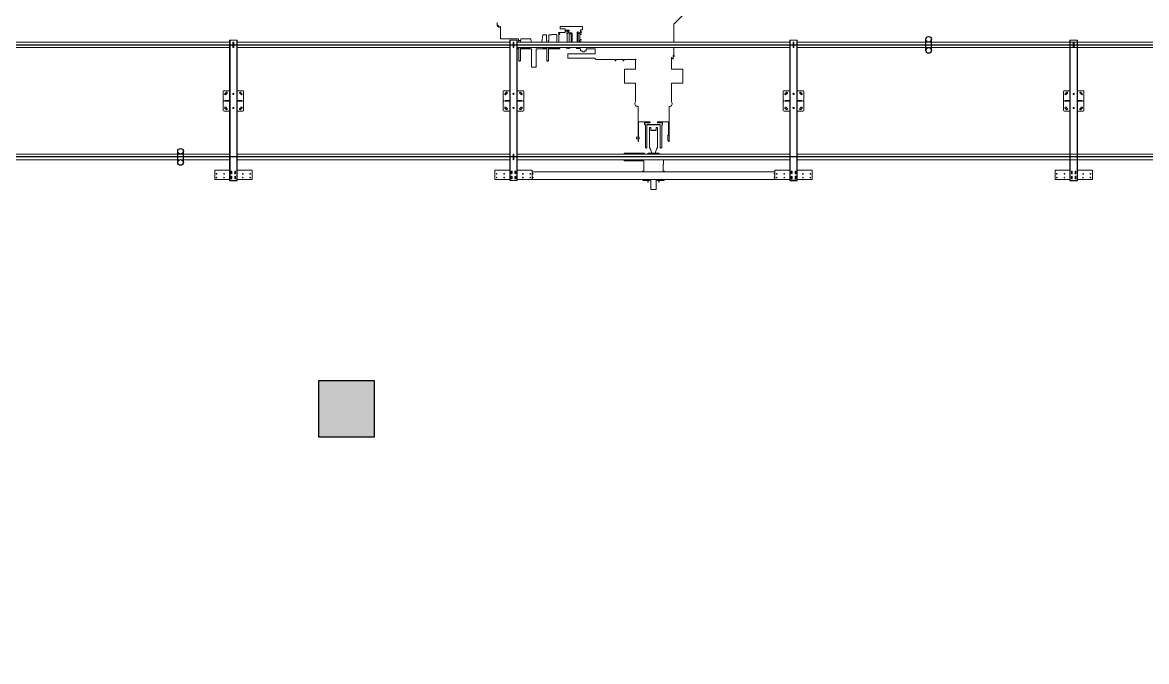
# Model space of a CAD drawing. Header units: inches. Extents: x -26985 to 86262, y -10753 to 149570.
# Drawn here: x 48959 to 60998, y 128284 to 135123 of the extents above; entities that cross this region are included whole.
import ezdxf

# ---------------------------------------------------------------- set-up
doc = ezdxf.new("R2010")
doc.units = ezdxf.units.IN
doc.header["$MEASUREMENT"] = 0
doc.linetypes.add('CENTER2', pattern=[1.125, 0.75, -0.125, 0.125, -0.125])
for name, color, linetype in [('COLUMN', 6, 'Continuous'), ('DUCT-回风中心线', 5, 'CENTER2'), ('雨水管', 7, 'Continuous')]:
    doc.layers.add(name, color=color, linetype=linetype)

# ---------------------------------------------------------------- blocks, each defined once
blk = doc.blocks.new('柱左')
at = {"layer": '雨水管'}
h = blk.add_hatch(color=256, dxfattribs=at)
h.paths.add_polyline_path([(153481, -52699), (153481, -52099), (152981, -52099), (152981, -52699)])
h.paths.add_polyline_path([(152841, -52699), (152841, -52099), (152341, -52099), (152341, -52699)])
h.paths.add_polyline_path([(144851, -52699), (144851, -52099), (144251, -52099), (144251, -52699)])
h.paths.add_polyline_path([(135251, -52099), (135251, -52699), (135851, -52699), (135851, -52099)])
h.paths.add_polyline_path([(127801, -52099), (127301, -52099), (127301, -52699), (127801, -52699)])
h.paths.add_polyline_path([(119851, -52099), (119251, -52099), (119251, -52699), (119851, -52699)])
h.paths.add_polyline_path([(119251, -62699), (119851, -62699), (119851, -62099), (119251, -62099)])
h.paths.add_polyline_path([(127801, -62099), (127301, -62099), (127301, -62699), (127801, -62699)])
h.paths.add_polyline_path([(135251, -62099), (135251, -62699), (135851, -62699), (135851, -62099)])
h.paths.add_polyline_path([(144251, -62699), (144851, -62699), (144851, -62099), (144251, -62099)])
h.paths.add_polyline_path([(152841, -62699), (152841, -62099), (152341, -62099), (152341, -62699)])
h.paths.add_polyline_path([(153481, -62099), (152981, -62099), (152981, -62699), (153481, -62699)])
h.paths.add_polyline_path([(153481, -72049), (152981, -72049), (152981, -72749), (153481, -72749)])
h.paths.add_polyline_path([(152341, -72749), (152841, -72749), (152841, -72049), (152341, -72049)])
h.paths.add_polyline_path([(144251, -72749), (144851, -72749), (144851, -72049), (144251, -72049)])
h.paths.add_polyline_path([(135251, -72749), (135851, -72749), (135851, -72049), (135251, -72049)])
h.paths.add_polyline_path([(127801, -72049), (127301, -72049), (127301, -72749), (127801, -72749)])
h.paths.add_polyline_path([(119251, -72749), (119851, -72749), (119851, -72049), (119251, -72049)])
h.paths.add_polyline_path([(119251, -84019), (119851, -84019), (119851, -83319), (119251, -83319)])
h.paths.add_polyline_path([(127801, -83319), (127301, -83319), (127301, -84019), (127801, -84019)])
h.paths.add_polyline_path([(135251, -83319), (135251, -84019), (135851, -84019), (135851, -83319)])
h.paths.add_polyline_path([(144851, -83319), (144251, -83319), (144251, -84019), (144851, -84019)])
h.paths.add_polyline_path([(152841, -83319), (152341, -83319), (152341, -84019), (152841, -84019)])
h.paths.add_polyline_path([(152981, -83619), (152981, -84019), (153581, -84019), (153581, -83619)])
h.paths.add_polyline_path([(152981, -80099), (152981, -80499), (153581, -80499), (153581, -80099)])
at = {"layer": 'COLUMN'}
blk.add_lwpolyline([(144851, -62099), (144251, -62099), (144251, -62699), (144851, -62699)], close=True, dxfattribs=at)

msp = doc.modelspace()

# ---------------------------------------------------------------- linework, layer by layer
at = {"color": 0, "linetype": 'Continuous', "lineweight": 0}
for p, q in [((55934, 135103.3), (56114, 135283.3)), ((54042, 135101.3), (54042, 135122.9)), ((54042, 135101.3), (54044, 135101.3)), ((54058.5, 135089.3), (54044, 135089.3)), ((54047.7, 135085.3), (54046, 135085.3)), ((54046, 135079.3), (54046, 135085.3)), ((54046, 135079.3), (54047.7, 135079.3)), ((54047.7, 135085.3), (54057.7, 135085.3)), ((54047.7, 135079.3), (54057.7, 135079.3)), ((54058.5, 135085.3), (54057.7, 135085.3)), ((54057.7, 135079.3), (54058.5, 135079.3)), ((54058.5, 135085.3), (54058.5, 135089.3)), ((54058.5, 135072.3), (54058.5, 135079.3)), ((54073.5, 135079.3), (54079, 135079.3)), ((54073.5, 135072.3), (54073.5, 135079.3)), ((54079, 134949.3), (54079, 135079.3)), ((54719.5, 135079.3), (54719.5, 135055.3)), ((54719.5, 135079.3), (54957, 135079.3)), ((54957, 135043.3), (54957, 135079.3)), ((55934, 135103.3), (55934, 135093.4)), ((55934, 134912.8), (55934, 135093.4)), ((54073.5, 135072.3), (54058.5, 135072.3)), ((54520.8, 134919.3), (54533.2, 134989.3)), ((54533.2, 134989.3), (54570.5, 134989.3)), ((54570.5, 134931.3), (54570.5, 134989.3)), ((54598.5, 134931.3), (54598.5, 134989.3)), ((54598.5, 134989.3), (54629.5, 134989.3)), ((54629.5, 134994.3), (54684, 134994.3)), ((54629.5, 134989.3), (54629.5, 134994.3)), ((54684, 134912.8), (54684, 134994.3)), ((54699, 135015.3), (54771, 135015.3)), ((54699, 135008.3), (54699, 135015.3)), ((54714, 135008.3), (54699, 135008.3)), ((54704, 134999.3), (54704, 135001.4)), ((54714, 134999.3), (54704, 134999.3)), ((54704, 134994.3), (54714, 134994.3)), ((54704, 134912.8), (54704, 134994.3)), ((54708.2, 135006.3), (54714, 135007.3)), ((54714, 135007.3), (54714, 135008.3)), ((54714, 134994.3), (54714, 134999.3)), ((54719.5, 135055.3), (54771, 135055.3)), ((54771, 135055.3), (54771, 135015.3)), ((54814, 135040.3), (54771, 135040.3)), ((54771, 135030.3), (54814, 135030.3)), ((54784, 135008.3), (54796.5, 135008.3)), ((54784, 135008.3), (54784, 135007.3)), ((54784, 135008.3), (54796.5, 135008.3)), ((54789.9, 135006.3), (54784, 135007.3)), ((54789.9, 135006.3), (54784, 135007.3)), ((54794, 135001.4), (54794, 134912.8)), ((54794, 135001.4), (54794, 134912.8)), ((54799, 135030.3), (54799, 135010.9)), ((54799, 135030.3), (54799, 135010.9)), ((54809, 135030.3), (54809, 135011.3)), ((54809, 135030.3), (54809, 135011.3)), ((54841, 135011.3), (54809, 135011.3)), ((54814, 135030.3), (54814, 135040.3)), ((54814, 135001.3), (54814, 134912.8)), ((54814, 135001.3), (54814, 134912.8)), ((54836, 135001.3), (54814, 135001.3)), ((54836, 134912.8), (54836, 135001.3)), ((54846, 134912.8), (54846, 135006.3)), ((54901, 134912.8), (54901, 135016.3)), ((54911, 134912.8), (54911, 135016.3)), ((54928, 135013.8), (54923.1, 135013.8)), ((54923.1, 135003.8), (54923.1, 135013.8)), ((54923.1, 135003.8), (54928.1, 135003.8)), ((54928.1, 135015.8), (54928, 135015.8)), ((54928, 135015.8), (54928, 135013.8)), ((54928, 135003.8), (54928, 135000.8)), ((54928, 135000.8), (54928.1, 135000.8)), ((54943.6, 135015.8), (54928.1, 135015.8)), ((54928.1, 135015.8), (54928.1, 135013.8)), ((54928.1, 135003.8), (54928.1, 135000.8)), ((54928.1, 135000.8), (54943.6, 135000.8)), ((54928.6, 134995.3), (54928.5, 134995.3)), ((54928.5, 134995.3), (54928.5, 134950.3)), ((54944, 134995.3), (54928.6, 134995.3)), ((54928.6, 134995.3), (54928.6, 134950.3)), ((54936, 135043.3), (54936, 135042.3)), ((54936, 135043.3), (54946, 135043.3)), ((54936, 135024.3), (54936, 135042.3)), ((54936, 135024.3), (54936, 135023.3)), ((54936, 135023.3), (54946, 135023.3)), ((54943.5, 135018.3), (54943.6, 135018.3)), ((54943.5, 135018.3), (54943.5, 135015.8)), ((54943.5, 135000.8), (54943.5, 134996.4)), ((54943.5, 134996.4), (54943.6, 134996.4)), ((54943.6, 135018.3), (54951, 135018.3)), ((54943.6, 135018.3), (54943.6, 135015.8)), ((54943.6, 135000.8), (54943.6, 134996.4)), ((54943.6, 134996.4), (54944, 134996.4)), ((54943.9, 134996.4), (54943.9, 134995.3)), ((54944, 134996.4), (54944, 134995.3)), ((54957, 135043.3), (54946, 135043.3)), ((54951, 135023.3), (54946, 135023.3)), ((54951, 135023.3), (54951, 135018.3)), ((48258, 134912.8), (51178, 134912.8)), ((48258, 134853.8), (51178, 134853.8)), ((51178, 134933.3), (51258, 134933.3)), ((51178, 134933.3), (51178, 133433.3)), ((51182, 133433.3), (51182, 134933.3)), ((51213.8, 134908.3), (51213.8, 134858.3)), ((51222.3, 134858.3), (51222.3, 134908.3)), ((51254, 134933.3), (51254, 133433.3)), ((51258, 133433.3), (51258, 134933.3)), ((51258, 134912.8), (54178, 134912.8)), ((51258, 134853.8), (54178, 134853.8)), ((54079, 134949.3), (54079, 134946.3)), ((54089, 134946.3), (54079, 134946.3)), ((54152, 134946.3), (54089, 134946.3)), ((54162, 134946.3), (54152, 134946.3)), ((54162, 134946.3), (54172, 134946.3)), ((54270.5, 134946.3), (54172, 134946.3)), ((54182, 134933.3), (54178, 134933.3)), ((54178, 134933.3), (54178, 133433.3)), ((54182, 134933.3), (54254, 134933.3)), ((54182, 133433.3), (54182, 134933.3)), ((54213.8, 134908.3), (54213.8, 134858.3)), ((54222.3, 134858.3), (54222.3, 134908.3)), ((54254, 134933.3), (54254, 133433.3)), ((54258, 134933.3), (54254, 134933.3)), ((54258, 133433.3), (54258, 134933.3)), ((54258, 134912.8), (57178, 134912.8)), ((54258, 134853.8), (57178, 134853.8)), ((54276.5, 134844.3), (54258, 134844.3)), ((54258, 134839.3), (54276.5, 134839.3)), ((54270.5, 134931.3), (54270.5, 134946.3)), ((54298.5, 134931.3), (54270.5, 134931.3)), ((54276.5, 134912.8), (54276.5, 134931.3)), ((54276.5, 134844.3), (54276.5, 134853.8)), ((54276.5, 134712.8), (54276.5, 134839.3)), ((54292.5, 134912.8), (54292.5, 134931.3)), ((54292.5, 134844.3), (54292.5, 134853.8)), ((54394, 134844.3), (54292.5, 134844.3)), ((54292.5, 134839.3), (54409.5, 134839.3)), ((54292.5, 134712.8), (54292.5, 134839.3)), ((54298.5, 134931.3), (54298.5, 134946.3)), ((54402.5, 134946.3), (54298.5, 134946.3)), ((54395.7, 134853.8), (54394, 134844.3)), ((54407.3, 134919.3), (54402.5, 134946.3)), ((54407.3, 134919.3), (54406.1, 134912.8)), ((54409.5, 134712.8), (54409.5, 134839.3)), ((54459.5, 134712.8), (54459.5, 134839.3)), ((54459.5, 134839.3), (54576.5, 134839.3)), ((54520.8, 134919.3), (54522, 134912.8)), ((54532.4, 134853.8), (54534, 134844.3)), ((54576.5, 134844.3), (54534, 134844.3)), ((54576.5, 134931.3), (54570.5, 134931.3)), ((54576.5, 134912.8), (54576.5, 134931.3)), ((54576.5, 134844.3), (54576.5, 134853.8)), ((54576.5, 134712.8), (54576.5, 134839.3)), ((54598.5, 134931.3), (54592.5, 134931.3)), ((54592.5, 134912.8), (54592.5, 134931.3)), ((54592.5, 134844.3), (54592.5, 134853.8)), ((54714, 134844.3), (54592.5, 134844.3)), ((54592.5, 134839.3), (54714, 134839.3)), ((54592.5, 134712.8), (54592.5, 134839.3)), ((54679.9, 134850.4), (54674, 134849.3)), ((54674, 134848.3), (54674, 134849.3)), ((54689, 134848.3), (54674, 134848.3)), ((54689, 134845.3), (54689, 134848.3)), ((54699, 134845.3), (54689, 134845.3)), ((54699, 134845.3), (54699, 134848.3)), ((54714, 134848.3), (54699, 134848.3)), ((54708.2, 134850.4), (54714, 134849.3)), ((54714, 134848.3), (54714, 134849.3)), ((54714, 134839.3), (54714, 134844.3)), ((54789.9, 134850.4), (54784, 134849.3)), ((54784, 134849.3), (54784, 134848.3)), ((54784, 134848.3), (54799, 134848.3)), ((54799, 134848.3), (54799, 134845.3)), ((54809, 134845.3), (54799, 134845.3)), ((54809, 134848.3), (54824, 134848.3)), ((54809, 134848.3), (54809, 134845.3)), ((54818.2, 134850.4), (54824, 134849.3)), ((54824, 134849.3), (54824, 134848.3)), ((54893.5, 134853.8), (54893.5, 134844.3)), ((54893.5, 134844.3), (54929, 134844.3)), ((54924.1, 134934.8), (54924, 134934.8)), ((54924, 134934.8), (54924, 134919.8)), ((54924, 134919.8), (54924.1, 134919.8)), ((54943.6, 134934.8), (54924.1, 134934.8)), ((54924.1, 134934.8), (54924.1, 134919.8)), ((54924.1, 134919.8), (54938.6, 134919.8)), ((54928.5, 134950.3), (54928.6, 134950.3)), ((54928.6, 134950.3), (54928.5, 134950.3)), ((54928.5, 134950.3), (54928.5, 134942.3)), ((54928.5, 134942.3), (54928.6, 134942.3)), ((54928.6, 134950.3), (54928.6, 134942.3)), ((54928.6, 134942.3), (54943.6, 134942.3)), ((54929, 134844.3), (54929, 134840.3)), ((54936.5, 134840.3), (54929, 134840.3)), ((54936.5, 134820.3), (54936.5, 134840.3)), ((54938.5, 134919.8), (54938.5, 134912.8)), ((54938.6, 134919.8), (54938.6, 134912.8)), ((54943.5, 134942.3), (54943.5, 134934.8)), ((54943.6, 134942.3), (54943.6, 134934.8)), ((54997.5, 134820.3), (54997.5, 134840.3)), ((55094, 134840.3), (54997.5, 134840.3)), ((55094, 134840.3), (55094, 134838.8)), ((55094, 134838.8), (55094, 134785.8)), ((55934, 134834.3), (55934, 134853.8)), ((55934, 134830), (55934, 134834.3)), ((57178, 133433.3), (57178, 134933.3)), ((57258, 134933.3), (57178, 134933.3)), ((57182, 134933.3), (57182, 133433.3)), ((57213.8, 134858.3), (57213.8, 134908.3)), ((57222.3, 134908.3), (57222.3, 134858.3)), ((57254, 133433.3), (57254, 134933.3)), ((57258, 134933.3), (57258, 133433.3)), ((63178, 134912.8), (57258, 134912.8)), ((63178, 134853.8), (57258, 134853.8)), ((60178, 134933.3), (60258, 134933.3)), ((60178, 134933.3), (60178, 133433.3)), ((60182, 133433.3), (60182, 134933.3)), ((60213.8, 134908.3), (60213.8, 134858.3)), ((60222.3, 134858.3), (60222.3, 134908.3)), ((60254, 134933.3), (60254, 133433.3)), ((60258, 133433.3), (60258, 134933.3)), ((54409.5, 134646.3), (54409.5, 134712.8)), ((54459.5, 134646.3), (54459.5, 134712.8)), ((54800, 134740.8), (54800, 134785.8)), ((54800, 134785.8), (55094, 134785.8)), ((55094, 134740.8), (54800, 134740.8)), ((54952, 134820.3), (54936.5, 134820.3)), ((54952, 134811.3), (54952, 134820.3)), ((54957, 134811.3), (54952, 134811.3)), ((54957, 134810.3), (54957, 134811.3)), ((54977, 134810.3), (54957, 134810.3)), ((54982, 134811.3), (54977, 134811.3)), ((54977, 134810.3), (54977, 134811.3)), ((54997.5, 134820.3), (54982, 134820.3)), ((54982, 134811.3), (54982, 134820.3)), ((55094, 134740.8), (55094, 134731.8)), ((55096, 134731.8), (55094, 134731.8)), ((55096, 134729.3), (55096, 134731.8)), ((55098.5, 134729.3), (55096, 134729.3)), ((55098.5, 134727.3), (55098.5, 134729.3)), ((55307, 134727.3), (55098.5, 134727.3)), ((55307, 134723.3), (55307, 134727.3)), ((55307, 134713.3), (55307, 134723.3)), ((55307, 134713.3), (55313, 134713.3)), ((55313, 134723.3), (55313, 134727.3)), ((55313, 134727.3), (55393, 134727.3)), ((55313, 134723.3), (55313, 134713.3)), ((55393, 134723.3), (55393, 134727.3)), ((55393, 134713.3), (55393, 134723.3)), ((55393, 134713.3), (55399, 134713.3)), ((55399, 134723.3), (55399, 134727.3)), ((55399, 134727.3), (55525.5, 134727.3)), ((55399, 134723.3), (55399, 134713.3)), ((55528, 134729.3), (55525.5, 134729.3)), ((55525.5, 134727.3), (55525.5, 134729.3)), ((55526, 134726.8), (55528, 134726.8)), ((55526, 134653.8), (55526, 134726.8)), ((55910, 134712.8), (55910, 134749.3)), ((55914, 134749.3), (55910, 134749.3)), ((55910, 134622.3), (55910, 134712.8)), ((55914, 134749.3), (55914, 134738.3)), ((55922, 134738.3), (55914, 134738.3)), ((55922, 134733.3), (55922, 134738.3)), ((55922, 134733.3), (55930, 134733.3)), ((55930, 134768.3), (55930, 134772.2)), ((55930, 134772.2), (55934, 134772.2)), ((55940, 134768.3), (55930, 134768.3)), ((55930, 134738.3), (55930, 134758.3)), ((55940, 134758.3), (55930, 134758.3)), ((55930, 134738.3), (55930, 134733.3)), ((55934, 134789.8), (55934, 134830)), ((55934, 134789.8), (55934, 134787.1)), ((55934, 134773.2), (55934, 134787.1)), ((55934, 134773.2), (55934, 134772.2)), ((55940, 134768.3), (55940, 134758.3)), ((54409.5, 134646.3), (54459.5, 134646.3)), ((55455.5, 134622.3), (55405.5, 134622.3)), ((55405.5, 134618.3), (55405.5, 134622.3)), ((55405.5, 134478.3), (55405.5, 134618.3)), ((55455.5, 134622.3), (55526, 134622.3)), ((55526, 134622.3), (55526, 134653.8)), ((55980.5, 134622.3), (55910, 134622.3)), ((55980.5, 134622.3), (56030.5, 134622.3)), ((56030.5, 134618.3), (56030.5, 134622.3)), ((56030.5, 134478.3), (56030.5, 134618.3)), ((55405.5, 134474.3), (55405.5, 134478.3)), ((55405.5, 134474.3), (55455.5, 134474.3)), ((55515.5, 134474.3), (55455.5, 134474.3)), ((55515.5, 134474.3), (55526, 134474.3)), ((55526, 134273.7), (55526, 134474.3)), ((55910, 134273.7), (55910, 134474.3)), ((55910, 134474.3), (55980.5, 134474.3)), ((56030.5, 134474.3), (55980.5, 134474.3)), ((56030.5, 134474.3), (56030.5, 134478.3)), ((51108, 134383.3), (51108, 134289.1)), ((51178, 134393.3), (51118, 134393.3)), ((51215, 134356.6), (51215, 134360)), ((51221, 134356.6), (51221, 134360)), ((51318, 134393.3), (51258, 134393.3)), ((51328, 134289.1), (51328, 134383.3)), ((54108, 134383.3), (54108, 134289.1)), ((54178, 134393.3), (54118, 134393.3)), ((54215, 134356.6), (54215, 134360)), ((54221, 134356.6), (54221, 134360)), ((54318, 134393.3), (54258, 134393.3)), ((54328, 134289.1), (54328, 134383.3)), ((57108, 134289.1), (57108, 134383.3)), ((57118, 134393.3), (57178, 134393.3)), ((57215, 134356.6), (57215, 134360)), ((57221, 134356.6), (57221, 134360)), ((57258, 134393.3), (57318, 134393.3)), ((57328, 134383.3), (57328, 134289.1)), ((60108, 134383.3), (60108, 134289.1)), ((60178, 134393.3), (60118, 134393.3)), ((60215, 134356.6), (60215, 134360)), ((60221, 134356.6), (60221, 134360)), ((60318, 134393.3), (60258, 134393.3)), ((60328, 134289.1), (60328, 134383.3)), ((51108, 134289.1), (51118, 134283.3)), ((51118, 134283.3), (51108, 134277.6)), ((51108, 134277.6), (51108, 134183.3)), ((51168, 134286.3), (51128, 134286.3)), ((51128, 134286.3), (51128, 134280.3)), ((51168, 134280.3), (51128, 134280.3)), ((51178, 134286.3), (51168, 134286.3)), ((51168, 134286.3), (51168, 134280.3)), ((51178, 134280.3), (51168, 134280.3)), ((51258, 134286.3), (51268, 134286.3)), ((51258, 134283.3), (51258, 134083.3)), ((51258, 134280.3), (51268, 134280.3)), ((51268, 134286.3), (51268, 134280.3)), ((51268, 134286.3), (51308, 134286.3)), ((51268, 134280.3), (51308, 134280.3)), ((51308, 134286.3), (51308, 134280.3)), ((51318, 134283.3), (51328, 134289.1)), ((51328, 134277.6), (51318, 134283.3)), ((51328, 134183.3), (51328, 134277.6)), ((54108, 134289.1), (54118, 134283.3)), ((54118, 134283.3), (54108, 134277.6)), ((54108, 134277.6), (54108, 134183.3)), ((54168, 134286.3), (54128, 134286.3)), ((54128, 134286.3), (54128, 134280.3)), ((54168, 134280.3), (54128, 134280.3)), ((54178, 134286.3), (54168, 134286.3)), ((54168, 134286.3), (54168, 134280.3)), ((54178, 134280.3), (54168, 134280.3)), ((54258, 134286.3), (54268, 134286.3)), ((54258, 134283.3), (54258, 134083.3)), ((54258, 134280.3), (54268, 134280.3)), ((54268, 134286.3), (54268, 134280.3)), ((54268, 134286.3), (54308, 134286.3)), ((54268, 134280.3), (54308, 134280.3)), ((54308, 134286.3), (54308, 134280.3)), ((54318, 134283.3), (54328, 134289.1)), ((54328, 134277.6), (54318, 134283.3)), ((54328, 134183.3), (54328, 134277.6)), ((57118, 134283.3), (57108, 134289.1)), ((57108, 134277.6), (57118, 134283.3)), ((57108, 134183.3), (57108, 134277.6)), ((57128, 134286.3), (57128, 134280.3)), ((57168, 134286.3), (57128, 134286.3)), ((57168, 134280.3), (57128, 134280.3)), ((57168, 134286.3), (57168, 134280.3)), ((57178, 134286.3), (57168, 134286.3)), ((57178, 134280.3), (57168, 134280.3)), ((57178, 134283.3), (57178, 134083.3)), ((57258, 134286.3), (57268, 134286.3)), ((57258, 134280.3), (57268, 134280.3)), ((57268, 134286.3), (57268, 134280.3)), ((57268, 134286.3), (57308, 134286.3)), ((57268, 134280.3), (57308, 134280.3)), ((57308, 134286.3), (57308, 134280.3)), ((57328, 134289.1), (57318, 134283.3)), ((57318, 134283.3), (57328, 134277.6)), ((57328, 134277.6), (57328, 134183.3)), ((60108, 134289.1), (60118, 134283.3)), ((60118, 134283.3), (60108, 134277.6)), ((60108, 134277.6), (60108, 134183.3)), ((60168, 134286.3), (60128, 134286.3)), ((60128, 134286.3), (60128, 134280.3)), ((60168, 134280.3), (60128, 134280.3)), ((60178, 134286.3), (60168, 134286.3)), ((60168, 134286.3), (60168, 134280.3)), ((60178, 134280.3), (60168, 134280.3)), ((60258, 134286.3), (60268, 134286.3)), ((60258, 134283.3), (60258, 134083.3)), ((60258, 134280.3), (60268, 134280.3)), ((60268, 134286.3), (60268, 134280.3)), ((60268, 134286.3), (60308, 134286.3)), ((60268, 134280.3), (60308, 134280.3)), ((60308, 134286.3), (60308, 134280.3)), ((60318, 134283.3), (60328, 134289.1)), ((60328, 134277.6), (60318, 134283.3)), ((60328, 134183.3), (60328, 134277.6)), ((51118, 134173.3), (51178, 134173.3)), ((51215, 134210), (51215, 134206.6)), ((51221, 134210), (51221, 134206.6)), ((51258, 134173.3), (51318, 134173.3)), ((54118, 134173.3), (54178, 134173.3)), ((54215, 134210), (54215, 134206.6)), ((54221, 134210), (54221, 134206.6)), ((54258, 134173.3), (54318, 134173.3)), ((55552, 134028.3), (55552, 134223.6)), ((55884, 134223.6), (55884, 134038.3)), ((57178, 134173.3), (57118, 134173.3)), ((57215, 134210), (57215, 134206.6)), ((57221, 134210), (57221, 134206.6)), ((57318, 134173.3), (57258, 134173.3)), ((60118, 134173.3), (60178, 134173.3)), ((60215, 134210), (60215, 134206.6)), ((60221, 134210), (60221, 134206.6)), ((60258, 134173.3), (60318, 134173.3)), ((55552, 134028.3), (55552, 134018.3)), ((55552, 134018.3), (55552, 133897.3)), ((55556, 134038.3), (55556, 134058.3)), ((55556, 134058.3), (55677, 134058.3)), ((55556, 134038.3), (55556, 134028.3)), ((55556, 134018.3), (55556, 134028.3)), ((55556, 133897.3), (55556, 134018.3)), ((55623, 134028.3), (55623, 134048.3)), ((55677, 134048.3), (55623, 134048.3)), ((55630.5, 133818.3), (55630.5, 134028.3)), ((55645.5, 133785.8), (55645.5, 134028.3)), ((55652, 134058.3), (55658, 134058.3)), ((55678, 133998.3), (55676, 133998.3)), ((55676, 133778.3), (55676, 133998.3)), ((55678, 133998.3), (55685.5, 133998.3)), ((55688, 133995.8), (55688, 133975.8)), ((55748, 133995.8), (55748, 133975.8)), ((55758, 133998.3), (55750.5, 133998.3)), ((55760, 133998.3), (55758, 133998.3)), ((55880, 134058.3), (55759, 134058.3)), ((55813, 134048.3), (55759, 134048.3)), ((55760, 133778.3), (55760, 133998.3)), ((55778, 134058.3), (55784, 134058.3)), ((55790.5, 133785.8), (55790.5, 134028.3)), ((55805.5, 133958.3), (55805.5, 134028.3)), ((55813, 134028.3), (55813, 134048.3)), ((55880, 134028.3), (55880, 134058.3)), ((55880, 134028.3), (55880, 134018.3)), ((55880, 134018.3), (55880, 133918.3)), ((55884, 134038.3), (55884, 134028.3)), ((55884, 134018.3), (55884, 134028.3)), ((55884, 133858.3), (55884, 134018.3)), ((55536, 133897.3), (55536, 133879.3)), ((55536, 133897.3), (55552, 133897.3)), ((55536, 133879.3), (55552, 133879.3)), ((55552, 133848.3), (55552, 133879.3)), ((55556, 133897.3), (55566, 133897.3)), ((55556, 133879.3), (55566, 133879.3)), ((55556, 133879.3), (55556, 133848.3)), ((55566, 133879.3), (55566, 133897.3)), ((55688, 133975.8), (55690, 133969.3)), ((55748, 133975.8), (55746.1, 133969.3)), ((55805.5, 133785.8), (55805.5, 133958.3)), ((55880, 133918.3), (55872.5, 133918.3)), ((55872.5, 133918.3), (55872.5, 133858.3)), ((55552, 133848.3), (55556, 133848.3)), ((55630.5, 133785.8), (55630.5, 133818.3)), ((55676, 133778.3), (55678, 133778.3)), ((55684.5, 133778.3), (55678, 133778.3)), ((55701.6, 133725.3), (55683.1, 133778.3)), ((55734.5, 133725.3), (55753, 133778.3)), ((55751.6, 133778.3), (55758, 133778.3)), ((55758, 133778.3), (55760, 133778.3)), ((55880, 133858.3), (55872.5, 133858.3)), ((55880, 133848.3), (55880, 133858.3)), ((55880, 133848.3), (55884, 133848.3)), ((55884, 133858.3), (55884, 133848.3)), ((48258, 133712.8), (51178, 133712.8)), ((48258, 133653.8), (51178, 133653.8)), ((51258, 133712.8), (54178, 133712.8)), ((51258, 133653.8), (54178, 133653.8)), ((54213.8, 133708.3), (54213.8, 133658.3)), ((54222.3, 133658.3), (54222.3, 133708.3)), ((54258, 133712.8), (57178, 133712.8)), ((54258, 133653.8), (57178, 133653.8)), ((55623, 133725.3), (55403, 133725.3)), ((55403, 133725.3), (55403, 133723.3)), ((55623, 133723.3), (55403, 133723.3)), ((55403, 133723.3), (55403, 133715.8)), ((55403, 133643.3), (55403, 133650.8)), ((55403, 133643.3), (55403, 133641.3)), ((55405.5, 133713.3), (55425.5, 133713.3)), ((55405.5, 133653.3), (55425.5, 133653.3)), ((55425.5, 133713.3), (55427.2, 133712.8)), ((55425.5, 133653.3), (55427.2, 133653.8)), ((55432, 133723.3), (55432, 133712.8)), ((55444, 133723.3), (55444, 133712.8)), ((55582, 133723.3), (55582, 133712.8)), ((55594, 133723.3), (55594, 133712.8)), ((55613.8, 133533.3), (55613.8, 133641.3)), ((55623, 133723.3), (55623, 133725.3)), ((55623, 133716.9), (55623, 133723.3)), ((55638.7, 133712.8), (55623, 133718.3)), ((55634.6, 133712.8), (55623, 133716.9)), ((55651.3, 133712.8), (55663.8, 133725.3)), ((55664.6, 133723.3), (55654.1, 133712.8)), ((55664.6, 133723.3), (55654.1, 133712.8)), ((55663.8, 133725.3), (55772.3, 133725.3)), ((55771.5, 133723.3), (55664.6, 133723.3)), ((55771.5, 133723.3), (55664.6, 133723.3)), ((55771.5, 133723.3), (55782, 133712.8)), ((55782, 133712.8), (55771.5, 133723.3)), ((55772.3, 133725.3), (55784.8, 133712.8)), ((55825.8, 133647.8), (55822.3, 133647.8)), ((55825.8, 133647.8), (55825.8, 133626.8)), ((63178, 133712.8), (57258, 133712.8)), ((63178, 133653.8), (57258, 133653.8)), ((51018, 133543.3), (51178, 133543.3)), ((51018, 133543.3), (51018, 133443.3)), ((51193.8, 133508.3), (51193.8, 133528.3)), ((51202.3, 133528.3), (51202.3, 133508.3)), ((51233.8, 133528.3), (51233.8, 133508.3)), ((51242.3, 133508.3), (51242.3, 133528.3)), ((51258, 133543.3), (51418, 133543.3)), ((51418, 133543.3), (51418, 133443.3)), ((54018, 133543.3), (54178, 133543.3)), ((54018, 133543.3), (54018, 133443.3)), ((54193.8, 133508.3), (54193.8, 133528.3)), ((54202.3, 133528.3), (54202.3, 133508.3)), ((54233.8, 133528.3), (54233.8, 133508.3)), ((54242.3, 133508.3), (54242.3, 133528.3)), ((54258, 133543.3), (54418, 133543.3)), ((54418, 133543.3), (54418, 133443.3)), ((54418, 133523.3), (57018, 133523.3)), ((55613.8, 133533.3), (55608, 133533.3)), ((55615.8, 133595.3), (55615.8, 133595.3)), ((55616, 133533.3), (55615.8, 133533.3)), ((55820, 133533.3), (55820.3, 133533.3)), ((55825.8, 133605.8), (55822.3, 133605.8)), ((55822.3, 133605.8), (55822.3, 133533.3)), ((55822.3, 133533.3), (55828, 133533.3)), ((55825.8, 133626.8), (55825.8, 133605.8)), ((57018, 133543.3), (57018, 133443.3)), ((57178, 133543.3), (57018, 133543.3)), ((57193.8, 133508.3), (57193.8, 133528.3)), ((57202.3, 133528.3), (57202.3, 133508.3)), ((57233.8, 133528.3), (57233.8, 133508.3)), ((57242.3, 133508.3), (57242.3, 133528.3)), ((57418, 133543.3), (57258, 133543.3)), ((57418, 133543.3), (57418, 133443.3)), ((60018, 133543.3), (60178, 133543.3)), ((60018, 133543.3), (60018, 133443.3)), ((60193.8, 133508.3), (60193.8, 133528.3)), ((60202.3, 133528.3), (60202.3, 133508.3)), ((60233.8, 133528.3), (60233.8, 133508.3)), ((60242.3, 133508.3), (60242.3, 133528.3)), ((60258, 133543.3), (60418, 133543.3)), ((60418, 133543.3), (60418, 133443.3)), ((51178, 133443.3), (51018, 133443.3)), ((51193.8, 133453.3), (51193.8, 133473.3)), ((51202.3, 133473.3), (51202.3, 133453.3)), ((51233.8, 133453.3), (51233.8, 133473.3)), ((51242.3, 133473.3), (51242.3, 133453.3)), ((51418, 133443.3), (51258, 133443.3)), ((54178, 133443.3), (54018, 133443.3)), ((54182, 133433.3), (54178, 133433.3)), ((54254, 133433.3), (54182, 133433.3)), ((54193.8, 133453.3), (54193.8, 133473.3)), ((54202.3, 133473.3), (54202.3, 133453.3)), ((54233.8, 133453.3), (54233.8, 133473.3)), ((54242.3, 133473.3), (54242.3, 133453.3)), ((54258, 133433.3), (54254, 133433.3)), ((54418, 133443.3), (54258, 133443.3)), ((54418, 133507.6), (54423, 133507.6)), ((54423, 133499.1), (54418, 133499.1)), ((54418, 133467.6), (54423, 133467.6)), ((54423, 133459.1), (54418, 133459.1)), ((54418, 133443.3), (55658, 133443.3)), ((55608, 133433.3), (55633.9, 133433.3)), ((55635.9, 133431.9), (55633.9, 133431.9)), ((55635.9, 133433.3), (55658, 133433.3)), ((55778, 133443.3), (55658, 133443.3)), ((55778, 133443.3), (55658, 133443.3)), ((55658, 133433.3), (55658, 133413.3)), ((55662, 133413.3), (55658, 133413.3)), ((55662, 133413.3), (55662, 133433.3)), ((55662, 133433.3), (55672, 133433.3)), ((55678, 133433.3), (55672, 133433.3)), ((55678, 133439.3), (55688, 133439.3)), ((55678, 133433.3), (55678, 133439.3)), ((55688, 133439.3), (55688, 133335.6)), ((55748, 133335.6), (55748, 133439.3)), ((55748, 133439.3), (55758, 133439.3)), ((55758, 133433.3), (55758, 133439.3)), ((55758, 133433.3), (55764, 133433.3)), ((55774, 133433.3), (55764, 133433.3)), ((55774, 133433.3), (55774, 133413.3)), ((55778, 133413.3), (55774, 133413.3)), ((55778, 133443.3), (57018, 133443.3)), ((55778, 133413.3), (55778, 133433.3)), ((55828, 133433.3), (55778, 133433.3)), ((57018, 133507.6), (57013, 133507.6)), ((57013, 133499.1), (57018, 133499.1)), ((57018, 133467.6), (57013, 133467.6)), ((57013, 133459.1), (57018, 133459.1)), ((57018, 133443.3), (57178, 133443.3)), ((57193.8, 133473.3), (57193.8, 133453.3)), ((57202.3, 133453.3), (57202.3, 133473.3)), ((57233.8, 133473.3), (57233.8, 133453.3)), ((57242.3, 133453.3), (57242.3, 133473.3)), ((57258, 133443.3), (57418, 133443.3)), ((60178, 133443.3), (60018, 133443.3)), ((60193.8, 133453.3), (60193.8, 133473.3)), ((60202.3, 133473.3), (60202.3, 133453.3)), ((60233.8, 133453.3), (60233.8, 133473.3)), ((60242.3, 133473.3), (60242.3, 133453.3)), ((60418, 133443.3), (60258, 133443.3)), ((55693, 133335.6), (55688, 133335.6)), ((55743, 133335.6), (55693, 133335.6)), ((55748, 133335.6), (55743, 133335.6))]:
    msp.add_line(p, q, dxfattribs=at)
for p, q in [((54044, 135101.3), (54044, 135089.3)), ((55528, 134729.3), (55528, 134726.8)), ((55630.5, 134028.3), (55623, 134028.3)), ((55790.5, 134028.3), (55645.5, 134028.3)), ((55677, 134058.3), (55677, 134048.3)), ((55759, 134058.3), (55759, 134048.3)), ((55805.5, 134028.3), (55813, 134028.3)), ((55690, 133969.3), (55746.1, 133969.3)), ((55613.8, 133641.3), (55403, 133641.3)), ((55822.3, 133647.8), (55822.3, 133653.8)), ((55633.9, 133431.9), (55633.9, 133433.3)), ((55635.9, 133431.9), (55635.9, 133433.3))]:
    msp.add_line(p, q)
for centre, radius in [((51218, 134358.3), 6.5), ((54218, 134358.3), 6.5), ((57218, 134358.3), 6.5), ((60218, 134358.3), 6.5), ((51218, 134208.3), 6.5), ((54218, 134208.3), 6.5), ((57218, 134208.3), 6.5), ((60218, 134208.3), 6.5), ((54198, 133518.3), 3.4), ((54238, 133518.3), 3.4), ((51038, 133503.3), 3.4), ((51038, 133463.3), 3.4), ((51118, 133503.3), 3.4), ((51118, 133463.3), 3.4), ((54038, 133503.3), 3.4), ((54038, 133463.3), 3.4), ((54118, 133503.3), 3.4), ((54118, 133463.3), 3.4), ((54198, 133463.3), 3.4), ((54238, 133463.3), 3.4), ((57318, 133503.3), 3.4), ((57318, 133463.3), 3.4), ((57398, 133503.3), 3.4), ((57398, 133463.3), 3.4), ((60038, 133503.3), 3.4), ((60038, 133463.3), 3.4), ((60118, 133503.3), 3.4), ((60118, 133463.3), 3.4)]:
    msp.add_circle(centre, radius, dxfattribs=at)
at = {"color": 0, "linetype": 'Continuous', "lineweight": 0, "extrusion": (1.48872e-34, 8.10423e-19, -1)}
for centre, radius in [((-51218, 134358.3), 3.45), ((-54218, 134358.3), 3.45), ((-60218, 134358.3), 3.45), ((-51218, 134208.3), 3.45), ((-54218, 134208.3), 3.45), ((-60218, 134208.3), 3.45), ((-51318, 133503.3), 3.4), ((-51318, 133463.3), 3.4), ((-51398, 133503.3), 3.4), ((-51398, 133463.3), 3.4), ((-54318, 133503.3), 3.4), ((-54318, 133463.3), 3.4), ((-54398, 133503.3), 3.4), ((-54398, 133463.3), 3.4), ((-60318, 133503.3), 3.4), ((-60318, 133463.3), 3.4), ((-60398, 133503.3), 3.4), ((-60398, 133463.3), 3.4)]:
    msp.add_circle(centre, radius, dxfattribs=at)
at = {"color": 0, "linetype": 'Continuous', "lineweight": 0, "extrusion": (-1.48872e-34, 8.10423e-19, -1)}
for centre, radius in [((-57218, 134358.3), 3.45), ((-57218, 134208.3), 3.45), ((-57038, 133503.3), 3.4), ((-57038, 133463.3), 3.4), ((-57118, 133503.3), 3.4), ((-57118, 133463.3), 3.4)]:
    msp.add_circle(centre, radius, dxfattribs=at)
at = {"color": 0, "linetype": 'Continuous', "lineweight": 0, "extrusion": (1.48872e-34, 8.10423e-19, -1)}
for centre, radius, start, end in [((-54709, 135001.4), 5, 0, 80), ((-54801, 135006.3), 5, 23.57818, 66.4218), ((-54801, 135006.3), 5, 23.57818, 66.4218), ((-54841, 135006.3), 5, 90, 180), ((-54906, 135016.3), 5, 0, 180), ((-54679, 134855.3), 5, 180, 260), ((-54789, 134855.3), 5, 180, 260), ((-51248, 134283.3), 10, 179.7923, 180), ((-54248, 134283.3), 10, 179.7923, 180), ((-60248, 134283.3), 10, 179.7923, 180), ((-51248, 134083.3), 10, 180, 180.2077), ((-54248, 134083.3), 10, 180, 180.2077), ((-60248, 134083.3), 10, 180, 180.2077), ((-55638, 133785.8), 7.5, 180, 0), ((-55798, 133785.8), 7.5, 180, 0), ((-51198, 133528.3), 4.25, 0, 180), ((-54198, 133528.3), 4.25, 0, 180), ((-55828, 133523.3), 10, 90, 180), ((-60198, 133528.3), 4.25, 0, 180), ((-51198, 133508.3), 4.25, 180, 0), ((-51198, 133473.3), 4.25, 0, 180), ((-51198, 133453.3), 4.25, 180, 0), ((-51238, 133473.3), 4.25, 0, 180), ((-51238, 133453.3), 4.25, 180, 0), ((-54198, 133508.3), 4.25, 180, 0), ((-54198, 133473.3), 4.25, 0, 180), ((-54198, 133453.3), 4.25, 180, 0), ((-54238, 133473.3), 4.25, 0, 180), ((-54238, 133453.3), 4.25, 180, 0), ((-54423, 133503.3), 4.25, 90, 270), ((-54423, 133463.3), 4.25, 90, 270), ((-60198, 133508.3), 4.25, 180, 0), ((-60198, 133473.3), 4.25, 0, 180), ((-60198, 133453.3), 4.25, 180, 0), ((-60238, 133473.3), 4.25, 0, 180), ((-60238, 133453.3), 4.25, 180, 0)]:
    msp.add_arc(centre, radius, start, end, dxfattribs=at)
at = {"color": 0, "linetype": 'Continuous', "lineweight": 0, "extrusion": (-6.0141e-33, 8.10423e-19, -1)}
for centre, radius, start, end in [((-54789, 135001.4), 5, 100, 180), ((-54789, 135001.4), 5, 100, 180), ((-55548, 134253.3), 30, 262.33774, 270)]:
    msp.add_arc(centre, radius, start, end, dxfattribs=at)
at = {"color": 0, "linetype": 'Continuous', "lineweight": 0}
for centre, radius, start, end in [((51218, 134908.3), 4.25, 0, 180), ((51218, 134858.3), 4.25, 180, 0), ((54218, 134908.3), 4.25, 0, 180), ((54218, 134858.3), 4.25, 180, 0), ((57218, 134908.3), 4.25, 0, 180), ((57218, 134858.3), 4.25, 180, 0), ((60218, 134908.3), 4.25, 0, 180), ((60218, 134858.3), 4.25, 180, 0), ((51118, 134383.3), 10, 90, 180), ((51131.4, 134356.1), 7, 140, 320), ((51218, 134283.3), 120.1, 130, 140), ((51145.3, 134370), 7, 310, 130), ((51290.8, 134370), 7, 50, 230), ((51218, 134283.3), 120.1, 40, 50), ((51304.7, 134356.1), 7, 220, 40), ((51318, 134383.3), 10, 0, 90), ((54118, 134383.3), 10, 90, 180), ((54131.4, 134356.1), 7, 140, 320), ((54218, 134283.3), 120.1, 130, 140), ((54145.3, 134370), 7, 310, 130), ((54290.8, 134370), 7, 50, 230), ((54218, 134283.3), 120.1, 40, 50), ((54304.7, 134356.1), 7, 220, 40), ((54318, 134383.3), 10, 0, 90), ((57118, 134383.3), 10, 90, 180), ((57131.4, 134356.1), 7, 140, 320), ((57218, 134283.3), 120.1, 130, 140), ((57145.3, 134370), 7, 310, 130), ((57290.8, 134370), 7, 50, 230), ((57218, 134283.3), 120.1, 40, 50), ((57304.7, 134356.1), 7, 220, 40), ((57318, 134383.3), 10, 0, 90), ((60118, 134383.3), 10, 90, 180), ((60131.4, 134356.1), 7, 140, 320), ((60218, 134283.3), 120.1, 130, 140), ((60145.3, 134370), 7, 310, 130), ((60290.8, 134370), 7, 50, 230), ((60218, 134283.3), 120.1, 40, 50), ((60304.7, 134356.1), 7, 220, 40), ((60318, 134383.3), 10, 0, 90), ((55888, 134253.3), 30, 270, 42.83343), ((51118, 134183.3), 10, 180, 270), ((51131.4, 134210.6), 7, 40, 220), ((51218, 134283.3), 120.1, 220, 230), ((51145.3, 134196.7), 7, 230, 50), ((51290.8, 134196.7), 7, 130, 310), ((51218, 134283.3), 120.1, 310, 320), ((51304.7, 134210.6), 7, 320, 140), ((51318, 134183.3), 10, 270, 0), ((54118, 134183.3), 10, 180, 270), ((54131.4, 134210.6), 7, 40, 220), ((54218, 134283.3), 120.1, 220, 230), ((54145.3, 134196.7), 7, 230, 50), ((54290.8, 134196.7), 7, 130, 310), ((54218, 134283.3), 120.1, 310, 320), ((54304.7, 134210.6), 7, 320, 140), ((54318, 134183.3), 10, 270, 0), ((55888, 134253.3), 30, 262.33774, 270), ((57118, 134183.3), 10, 180, 270), ((57131.4, 134210.6), 7, 40, 220), ((57218, 134283.3), 120.1, 220, 230), ((57145.3, 134196.7), 7, 230, 50), ((57290.8, 134196.7), 7, 130, 310), ((57218, 134283.3), 120.1, 310, 320), ((57304.7, 134210.6), 7, 320, 140), ((57318, 134183.3), 10, 270, 0), ((60118, 134183.3), 10, 180, 270), ((60131.4, 134210.6), 7, 40, 220), ((60218, 134283.3), 120.1, 220, 230), ((60145.3, 134196.7), 7, 230, 50), ((60290.8, 134196.7), 7, 130, 310), ((60218, 134283.3), 120.1, 310, 320), ((60304.7, 134210.6), 7, 320, 140), ((60318, 134183.3), 10, 270, 0), ((55750.5, 133995.8), 2.5, 90, 180), ((54218, 133708.3), 4.25, 0, 180), ((54218, 133658.3), 4.25, 180, 0), ((55405.5, 133715.8), 2.5, 180, 270), ((51238, 133528.3), 4.25, 0, 180), ((54238, 133528.3), 4.25, 0, 180), ((55608, 133523.3), 10, 90, 180), ((57198, 133528.3), 4.25, 0, 180), ((60238, 133528.3), 4.25, 0, 180), ((51238, 133508.3), 4.25, 180, 0), ((54238, 133508.3), 4.25, 180, 0), ((55608, 133443.3), 10, 180, 270), ((57198, 133508.3), 4.25, 180, 0), ((60238, 133508.3), 4.25, 180, 0)]:
    msp.add_arc(centre, radius, start, end, dxfattribs=at)
at = {"color": 0, "linetype": 'Continuous', "lineweight": 0, "extrusion": (6.31185e-33, 8.10423e-19, -1)}
for centre in [(-54709, 134855.3), (-54819, 134855.3)]:
    msp.add_arc(centre, 5, 280, 0, dxfattribs=at)
at = {"color": 0, "linetype": 'Continuous', "lineweight": 0, "extrusion": (-3.57304e-31, 8.10423e-19, -1)}
for centre, start, end in [((-51218, 134283.3), 40, 50), ((-54218, 134283.3), 40, 50), ((-60218, 134283.3), 40, 50), ((-51218, 134283.3), 220, 230), ((-54218, 134283.3), 220, 230), ((-60218, 134283.3), 220, 230)]:
    msp.add_arc(centre, 106.1, start, end, dxfattribs=at)
at = {"color": 0, "linetype": 'Continuous', "lineweight": 0, "extrusion": (1.78481e-29, 8.10423e-19, -1)}
for centre, start, end in [((-51218, 134283.3), 130, 140), ((-54218, 134283.3), 130, 140), ((-60218, 134283.3), 130, 140), ((-51218, 134283.3), 310, 320), ((-54218, 134283.3), 310, 320), ((-60218, 134283.3), 310, 320)]:
    msp.add_arc(centre, 106.1, start, end, dxfattribs=at)
at = {"color": 0, "linetype": 'Continuous', "lineweight": 0, "extrusion": (-1.78481e-29, 8.10423e-19, -1)}
for start, end in [(40, 50), (220, 230)]:
    msp.add_arc((-57218, 134283.3), 106.1, start, end, dxfattribs=at)
at = {"color": 0, "linetype": 'Continuous', "lineweight": 0, "extrusion": (3.57304e-31, 8.10423e-19, -1)}
for start, end in [(130, 140), (310, 320)]:
    msp.add_arc((-57218, 134283.3), 106.1, start, end, dxfattribs=at)
at = {"color": 0, "linetype": 'Continuous', "lineweight": 0, "extrusion": (3.01526e-33, 8.10423e-19, -1)}
msp.add_arc((-55548, 134253.3), 30, 270, 42.83343, dxfattribs=at)
at = {"color": 0, "linetype": 'Continuous', "lineweight": 0, "extrusion": (-1.48872e-34, 8.10423e-19, -1)}
for centre, radius, start, end in [((-57188, 134283.3), 10, 0, 0.2077), ((-57238, 133528.3), 4.25, 0, 180), ((-57013, 133503.3), 4.25, 270, 90), ((-57013, 133463.3), 4.25, 270, 90), ((-57198, 133473.3), 4.25, 0, 180), ((-57198, 133453.3), 4.25, 180, 0), ((-57238, 133508.3), 4.25, 180, 0), ((-57238, 133473.3), 4.25, 0, 180), ((-57238, 133453.3), 4.25, 180, 0)]:
    msp.add_arc(centre, radius, start, end, dxfattribs=at)
at = {"color": 0, "linetype": 'Continuous', "lineweight": 0, "extrusion": (-1.27789e-31, 8.10423e-19, -1)}
msp.add_arc((-55685.5, 133995.8), 2.5, 90, 180, dxfattribs=at)
at = {"color": 0, "linetype": 'Continuous', "lineweight": 0, "extrusion": (5.0623e-32, 4.45118e-17, -1)}
msp.add_arc((-55405.5, 133650.8), 2.5, 0, 90, dxfattribs=at)
at = {"color": 0, "linetype": 'Continuous', "lineweight": 0, "extrusion": (1.62354e-32, 8.10423e-19, -1)}
msp.add_arc((-55828, 133443.3), 10, 180, 270, dxfattribs=at)
at = {"layer": 'Defpoints'}
for p, q in [((58634.9, 134823.6), (58634.9, 134943.6)), ((58694.9, 134823.6), (58694.9, 134943.6)), ((50622.5, 133624.8), (50622.5, 133744.8)), ((50682.5, 133624.8), (50682.5, 133744.8))]:
    msp.add_line(p, q, dxfattribs=at)
msp.add_lwpolyline([(977.2, 101034.6), (72155.7, 101034.6, 0.2022967), (72522.2, 101189.2, 0.2005812), (72664.6, 101549.6), (72664.6, 133093.3), (72664.6, 133173.3, 0.1997179), (72512.2, 133539.8, 0.2023465), (72151.8, 133685), (45178, 133683.6, -0.4101187), (44569.8, 134283.3, -0.4263709), (45178, 134883.6), (72551.7, 134883.6, -0.196512), (72918.2, 134733.8, -0.2308267), (73061.7, 134329.1), (73061.7, 98243.9, -0.1913731), (72916.1, 97877.5, -0.2546617), (72475.7, 97733.6), (577.2, 97733.6, -0.1932275)], format="xyb", dxfattribs=at)
for centre in [(58664.9, 134943.6), (58664.9, 134823.6), (50652.5, 133744.8), (50652.5, 133624.8)]:
    msp.add_circle(centre, 30, dxfattribs=at)
at = {"layer": 'DUCT-回风中心线', "color": 0, "linetype": 'Continuous', "lineweight": -3}
for p, q in [((54276.5, 134712.8), (54292.5, 134712.8)), ((54576.5, 134712.8), (54592.5, 134712.8)), ((51178, 133433.3), (51258, 133433.3)), ((57254, 133433.3), (57178, 133433.3)), ((57178, 133433.3), (57258, 133433.3)), ((60178, 133433.3), (60258, 133433.3))]:
    msp.add_line(p, q, dxfattribs=at)

# ---------------------------------------------------------------- block references
at = {"layer": '雨水管', "rotation": 90}
msp.add_blockref('柱左', (-9967.7, -13564.5), dxfattribs=at)

doc.saveas('drawing.dxf')
